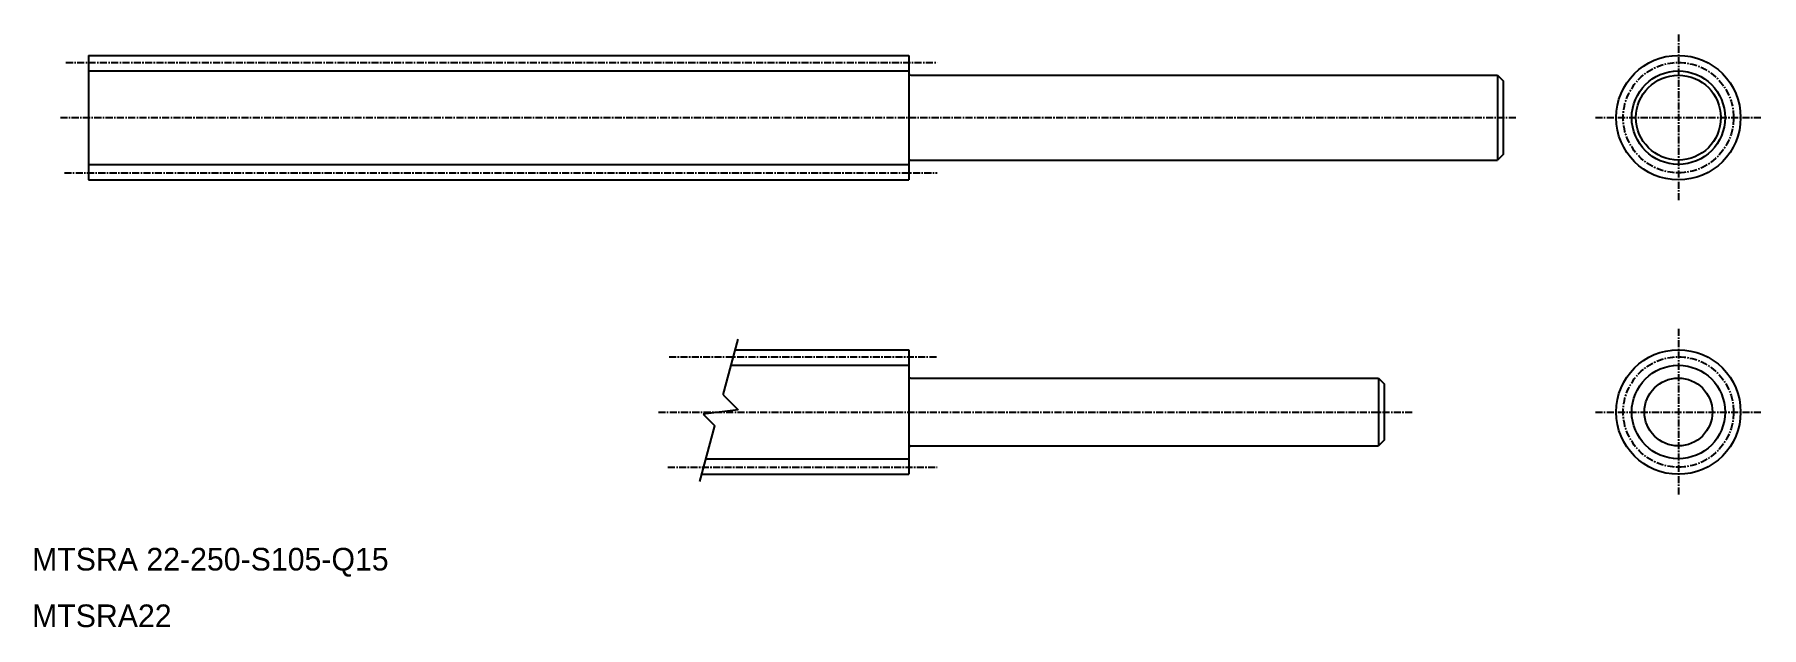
# Model space of a CAD drawing. Extents: x 10 to 316, y 10 to 115.
import ezdxf

# ---------------------------------------------------------------- set-up
doc = ezdxf.new("R2010")
doc.units = 0
doc.linetypes.add('CENTER', pattern=[2, 1.25, -0.25, 0.25, -0.25])
doc.layers.get('0').update_dxf_attribs({"linetype": 'CONTINUOUS'})
doc.layers.add('CENTER', color=1, linetype='CENTER')

msp = doc.modelspace()

# ---------------------------------------------------------------- linework, layer by layer
at = {"color": 7, "linetype": 'CONTINUOUS'}
for p, q in [((20, 111), (20, 89)), ((20, 111), (165, 111)), ((165, 111), (165, 89)), ((165.3, 107.5), (269, 107.5)), ((269, 107.5), (269, 92.5)), ((269, 107.5), (270, 106.5)), ((270, 106.5), (270, 93.5)), ((165.3, 92.5), (269, 92.5)), ((270, 93.5), (269, 92.5)), ((20, 89), (165, 89)), ((132.15, 51.03), (134.79, 60.88)), ((134.29, 59), (165, 59)), ((165, 59), (165, 37)), ((165.3, 54), (248, 54)), ((248, 54), (248, 42)), ((248, 54), (249, 53)), ((249, 53), (249, 43)), ((132.15, 51.03), (134.78, 48.4)), ((134.78, 48.4), (128.64, 47.6)), ((128.64, 47.6), (130.69, 45.56)), ((128.04, 35.71), (130.69, 45.56)), ((249, 43), (248, 42)), ((165.3, 42), (248, 42)), ((128.39, 37), (165, 37))]:
    msp.add_line(p, q, dxfattribs=at)
at = {"color": 3, "linetype": 'CONTINUOUS'}
for p, q in [((20, 108.25), (165, 108.25)), ((20, 91.75), (165, 91.75)), ((133.55, 56.25), (165, 56.25)), ((129.13, 39.75), (165, 39.75))]:
    msp.add_line(p, q, dxfattribs=at)
at = {"color": 7, "linetype": 'CONTINUOUS'}
for centre, radius in [((301, 100), 11), ((301, 100), 7.5), ((301, 48), 11), ((301, 48), 6)]:
    msp.add_circle(centre, radius, dxfattribs=at)
at = {"color": 3, "linetype": 'CONTINUOUS'}
for centre in [(301, 100), (301, 48)]:
    msp.add_circle(centre, 8.25, dxfattribs=at)
at = {"color": 7, "linetype": 'CONTINUOUS'}
for centre, start, end in [((165.3, 107.8), 180, 270), ((165.3, 92.2), 90, 180), ((165.3, 54.3), 180, 270), ((165.3, 41.7), 90, 180)]:
    msp.add_arc(centre, 0.3, start, end, dxfattribs=at)
at = {"layer": 'CENTER', "color": 1, "linetype": 'CENTER'}
for p, q in [((301, 114.68), (301, 85.32)), ((15.99, 109.75), (170, 109.75)), ((15, 100), (272.5, 100)), ((286.32, 100), (315.68, 100)), ((15.71, 90.25), (170, 90.25)), ((301, 62.68), (301, 33.32)), ((122.61, 57.75), (170, 57.75)), ((120.7, 48), (254.01, 48)), ((286.32, 48), (315.68, 48)), ((122.38, 38.25), (170, 38.25))]:
    msp.add_line(p, q, dxfattribs=at)
for centre in [(301, 100), (301, 48)]:
    msp.add_circle(centre, 9.75, dxfattribs=at)

# ---------------------------------------------------------------- texts
at = {"color": 7, "linetype": 'CONTINUOUS'}
for s, p in [('MTSRA 22-250-S105-Q15', (10, 20)), ('MTSRA22', (10, 10))]:
    msp.add_text(s, height=4, dxfattribs=at).set_placement(p)

doc.saveas('drawing.dxf')
